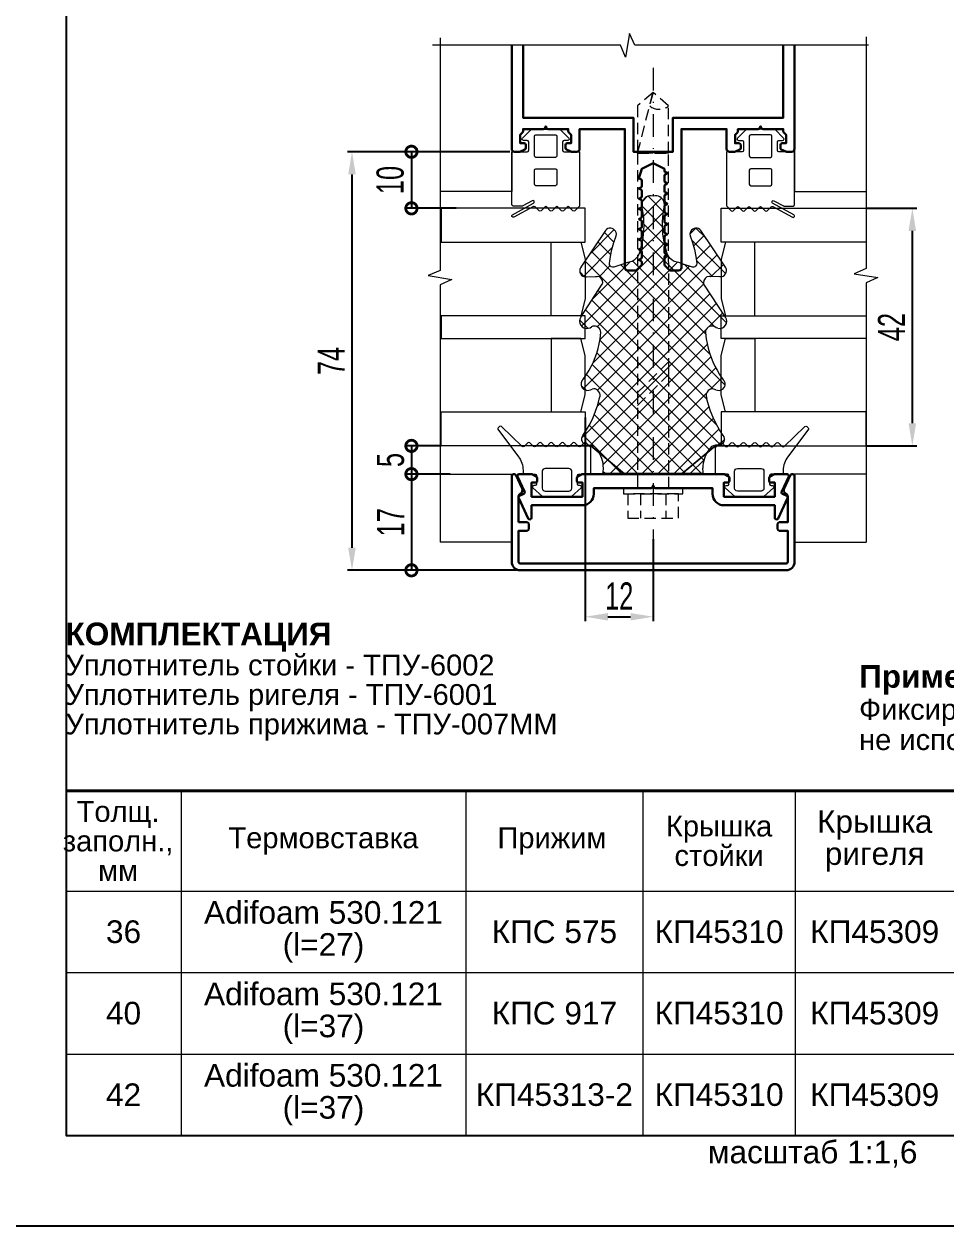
# Model space of a CAD drawing. Extents: x -37 to 8820, y -336 to 478.
# Drawn here: x 3170.4 to 3272.2, y 0 to 132.8 of the extents above; entities that cross this region are included whole.
import ezdxf

# ---------------------------------------------------------------- set-up
doc = ezdxf.new("R2010")
doc.units = 0
doc.header["$LTSCALE"] = 5
doc.linetypes.add('DASHDOT', pattern=[1, 0.5, -0.25, 0, -0.25])
doc.linetypes.add('HIDDEN', pattern=[0.375, 0.25, -0.125])
doc.layers.get('0').update_dxf_attribs({"linetype": 'CONTINUOUS', "lineweight": 30})
doc.layers.get('DEFPOINTS').update_dxf_attribs({"linetype": 'CONTINUOUS'})
for name, color, linetype, lineweight in [('1', 6, 'DASHDOT', 13), ('2', 3, 'HIDDEN', 13), ('Dimentions', 5, 'CONTINUOUS', 15), ('Glass', 5, 'CONTINUOUS', 20), ('Герлен', 7, 'CONTINUOUS', 60), ('Зигзаг', 1, 'CONTINUOUS', 15), ('Конструкции', 252, 'CONTINUOUS', 20), ('Рамки', 1, 'CONTINUOUS', 15), ('Текстовый', 7, 'CONTINUOUS', 9), ('Уплотнители', 1, 'CONTINUOUS', 20), ('Штриховка', 1, 'CONTINUOUS', 5)]:
    doc.layers.add(name, color=color, linetype=linetype, lineweight=lineweight)
doc.layers.add('Скрытые', color=14, linetype='CONTINUOUS', plot=False)
doc.styles.add('3', font='RUSS.SHX', dxfattribs={"width": 0.7, "height": 3})
doc.styles.add('Каталожный', font='arial.ttf', dxfattribs={"height": 2.5})
doc.dimstyles.new('MX1_6', dxfattribs={"dimtxt": 3, "dimasz": 2.5, "dimexe": 0.5, "dimexo": 0, "dimgap": 0.8, "dimtad": 1, "dimlfac": 1.6, "dimdsep": 46, "dimtxsty": '3', "dimcen": 0, "dimclrd": 256, "dimclre": 256, "dimclrt": 256, "dimaunit": 1, "dimadec": 0, "dimazin": 0, "dimtfac": 1, "dimtmove": 0, "dimatfit": 1, "dimfxl": 1, "dimtvp": 1, "dimtolj": 1, "dimtzin": 0, "dimarcsym": 0})

# ---------------------------------------------------------------- blocks, each defined once
blk = doc.blocks.new('*D1354')
at = {"layer": 'DEFPOINTS', "color": 0, "linetype": 'Continuous', "transparency": 16777216}
for p in [(3263.42, 112.45), (3263.42, 86.2), (3268.52, 86.2)]:
    blk.add_point(p, dxfattribs=at)
at = {"layer": 'Dimentions', "linetype": 'Continuous', "lineweight": -2, "transparency": 16777216}
for p, q in [((3263.42, 112.45), (3269.02, 112.45)), ((3268.52, 109.95), (3268.52, 88.7)), ((3263.42, 86.2), (3269.02, 86.2))]:
    blk.add_line(p, q, dxfattribs=at)
at = {"layer": 'Dimentions', "linetype": 'Continuous', "transparency": 16777216}
for points in [[(3268.1, 109.95), (3268.94, 109.95), (3268.52, 112.45)], [(3268.1, 88.7), (3268.94, 88.7), (3268.52, 86.2)]]:
    blk.add_solid(points, dxfattribs=at)
at = {"layer": 'Dimentions', "linetype": 'Continuous', "transparency": 16777216, "insert": (3266.22, 99.33), "char_height": 3, "attachment_point": 5, "rotation": 90, "style": '3'}
blk.add_mtext('\\A1;42', dxfattribs=at)
blk = doc.blocks.new('_DotSmall')
at = {"color": 0, "linetype": 'ByBlock', "const_width": 0.5}
blk.add_lwpolyline([(-0.0625, 0, 1), (0.0625, 0, 1)], format="xyb", close=True, dxfattribs=at)
blk = doc.blocks.new('*D1355')
at = {"layer": 'DEFPOINTS', "color": 0, "linetype": 'Continuous', "transparency": 16777216}
for p in [(3216.46, 86.2), (3213.17, 83.08), (3217.45, 83.08)]:
    blk.add_point(p, dxfattribs=at)
at = {"layer": 'Dimentions', "linetype": 'Continuous', "lineweight": -2, "transparency": 16777216}
for p, q in [((3216.46, 86.2), (3212.67, 86.2)), ((3213.17, 86.2), (3213.17, 83.08)), ((3217.45, 83.08), (3212.67, 83.08))]:
    blk.add_line(p, q, dxfattribs=at)
at = {"layer": 'Dimentions', "linetype": 'Continuous', "lineweight": -2, "transparency": 16777216, "xscale": 2.5, "yscale": 2.5, "zscale": 2.5}
for p, rotation in [((3213.17, 86.2), 90), ((3213.17, 83.08), 270)]:
    blk.add_blockref('_DotSmall', p, dxfattribs=dict(at, rotation=rotation))
at = {"layer": 'Dimentions', "linetype": 'Continuous', "transparency": 16777216, "insert": (3210.87, 84.64), "char_height": 3, "attachment_point": 5, "rotation": 90, "style": '3'}
blk.add_mtext('\\A1;5', dxfattribs=at)
blk = doc.blocks.new('*D1356')
at = {"layer": 'DEFPOINTS', "color": 0, "linetype": 'Continuous', "transparency": 16777216}
for p in [(3217.45, 83.08), (3213.17, 72.45), (3226.13, 72.45)]:
    blk.add_point(p, dxfattribs=at)
at = {"layer": 'Dimentions', "linetype": 'Continuous', "lineweight": -2, "transparency": 16777216}
for p, q in [((3217.45, 83.08), (3212.67, 83.08)), ((3213.17, 83.08), (3213.17, 72.45)), ((3226.13, 72.45), (3212.67, 72.45))]:
    blk.add_line(p, q, dxfattribs=at)
at = {"layer": 'Dimentions', "linetype": 'Continuous', "lineweight": -2, "transparency": 16777216, "xscale": 2.5, "yscale": 2.5, "zscale": 2.5}
for p, rotation in [((3213.17, 83.08), 90), ((3213.17, 72.45), 270)]:
    blk.add_blockref('_DotSmall', p, dxfattribs=dict(at, rotation=rotation))
at = {"layer": 'Dimentions', "linetype": 'Continuous', "transparency": 16777216, "insert": (3210.87, 77.76), "char_height": 3, "attachment_point": 5, "rotation": 90, "style": '3'}
blk.add_mtext('\\A1;17', dxfattribs=at)
blk = doc.blocks.new('*D1357')
at = {"layer": 'DEFPOINTS', "color": 0, "linetype": 'Continuous', "transparency": 16777216}
for p in [(3224.06, 118.7), (3213.17, 112.45), (3218.13, 112.45)]:
    blk.add_point(p, dxfattribs=at)
at = {"layer": 'Dimentions', "linetype": 'Continuous', "lineweight": -2, "transparency": 16777216}
for p, q in [((3224.06, 118.7), (3212.67, 118.7)), ((3213.17, 118.7), (3213.17, 112.45)), ((3218.13, 112.45), (3212.67, 112.45))]:
    blk.add_line(p, q, dxfattribs=at)
at = {"layer": 'Dimentions', "linetype": 'Continuous', "lineweight": -2, "transparency": 16777216, "xscale": 2.5, "yscale": 2.5, "zscale": 2.5}
for p, rotation in [((3213.17, 118.7), 90), ((3213.17, 112.45), 270)]:
    blk.add_blockref('_DotSmall', p, dxfattribs=dict(at, rotation=rotation))
at = {"layer": 'Dimentions', "linetype": 'Continuous', "transparency": 16777216, "insert": (3210.83, 115.58), "char_height": 3, "attachment_point": 5, "rotation": 90, "style": '3'}
blk.add_mtext('\\A1;10', dxfattribs=at)
blk = doc.blocks.new('*D1358')
at = {"layer": 'DEFPOINTS', "color": 0, "linetype": 'Continuous', "transparency": 16777216}
for p in [(3216.46, 118.7), (3206.6, 72.45), (3225.19, 72.45)]:
    blk.add_point(p, dxfattribs=at)
at = {"layer": 'Dimentions', "linetype": 'Continuous', "lineweight": -2, "transparency": 16777216}
for p, q in [((3216.46, 118.7), (3206.1, 118.7)), ((3206.6, 116.2), (3206.6, 74.95)), ((3225.19, 72.45), (3206.1, 72.45))]:
    blk.add_line(p, q, dxfattribs=at)
at = {"layer": 'Dimentions', "linetype": 'Continuous', "transparency": 16777216}
for points in [[(3206.18, 116.2), (3207.02, 116.2), (3206.6, 118.7)], [(3206.18, 74.95), (3207.02, 74.95), (3206.6, 72.45)]]:
    blk.add_solid(points, dxfattribs=at)
at = {"layer": 'Dimentions', "linetype": 'Continuous', "transparency": 16777216, "insert": (3204.3, 95.58), "char_height": 3, "attachment_point": 5, "rotation": 90, "style": '3'}
blk.add_mtext('\\A1;74', dxfattribs=at)
blk = doc.blocks.new('*D1365')
at = {"layer": 'DEFPOINTS', "color": 0, "linetype": 'Continuous', "transparency": 16777216}
for p in [(3232.38, 89.33), (3239.88, 75.89), (3239.88, 67.32)]:
    blk.add_point(p, dxfattribs=at)
at = {"layer": 'Dimentions', "linetype": 'Continuous', "lineweight": -2, "transparency": 16777216}
for p, q in [((3232.38, 89.33), (3232.38, 66.82)), ((3239.88, 75.89), (3239.88, 66.82)), ((3234.88, 67.32), (3237.38, 67.32))]:
    blk.add_line(p, q, dxfattribs=at)
at = {"layer": 'Dimentions', "linetype": 'Continuous', "transparency": 16777216}
for points in [[(3234.88, 67.73), (3234.88, 66.9), (3232.38, 67.32)], [(3237.38, 67.73), (3237.38, 66.9), (3239.88, 67.32)]]:
    blk.add_solid(points, dxfattribs=at)
at = {"layer": 'Dimentions', "linetype": 'Continuous', "transparency": 16777216, "insert": (3236.13, 69.62), "char_height": 3, "attachment_point": 5, "style": '3'}
blk.add_mtext('\\A1;12', dxfattribs=at)
blk = doc.blocks.new('6')
at = {"layer": 'Уплотнители'}
blk.add_line((4.14, 15.94), (4.14, 4.85), dxfattribs=at)
for points in [[(7.25, 17.55), (7.25, 17.56), (7.25, 17.48), (7.24, 17.26), (7.17, 17.05), (7.09, 16.86), (6.75, 16.57)], [(7.25, 17.48), (7.25, 17.47)], [(8.16, 18.24), (8.31, 18.16), (8.95, 17.74), (9.6, 17.36), (10.28, 17.03), (10.99, 16.75), (11.71, 16.5), (12.45, 16.31), (12.64, 16.26)], [(13.3, 17.5), (13.37, 17.33), (13.44, 17.14)], [(14.34, 18.26), (14.47, 18.15), (15.06, 17.74)], [(20.15, 17.56), (20.22, 17.37), (20.31, 17.22)], [(21.4, 18.38), (25.03, 16.01), (25.19, 15.97)], [(25.85, 17.96), (25.83, 17.77), (25.87, 16.75), (25.89, 16.58)], [(25.83, 17.77), (25.83, 17.75)], [(31.07, 15.55), (30.96, 15.67), (27, 18.3)], [(18.98, 16.26), (19.68, 16.19), (19.86, 16.2)], [(25.03, 16.01), (25.03, 16)], [(25.87, 16.75), (25.87, 16.73)], [(4.14, 15.94), (4.25, 15.92), (4.69, 15.89)], [(34.8, 10.16), (34.77, 10.39), (34.8, 10.63)], [(34.77, 10.39), (34.77, 10.38)], [(27.55, 8.08), (27.55, 8.07)], [(27.23, 7.06), (27.23, 7.05)], [(26.89, 6.06), (26.89, 6.04)], [(4.14, 4.85), (4.25, 4.87), (4.69, 4.9)], [(7.25, 3.21), (7.25, 3.23), (7.25, 3.31), (7.24, 3.52), (7.17, 3.74), (7.09, 3.93), (6.75, 4.22)], [(8.16, 2.55), (8.31, 2.64), (8.95, 3.05), (9.6, 3.43), (10.28, 3.76), (10.99, 4.04), (11.71, 4.29), (12.45, 4.48)], [(19.86, 4.59), (19.68, 4.61), (18.98, 4.53)], [(21.4, 2.41), (25.03, 4.78), (25.19, 4.82)], [(25.85, 2.83), (25.83, 3.02), (25.87, 4.04), (25.89, 4.22)], [(25.87, 4.04), (25.87, 4.03)], [(27, 2.49), (30.96, 5.12), (31.07, 5.24)], [(7.25, 3.31), (7.25, 3.29)], [(13.37, 3.46), (13.37, 3.47), (13.3, 3.29)], [(15.06, 3.05), (14.47, 2.64), (14.34, 2.53)], [(20.15, 3.23), (20.22, 3.42), (20.31, 3.57)], [(25.83, 3.02), (25.83, 3.01)]]:
    blk.add_lwpolyline(points, dxfattribs=at)
for points in [[(34.01, 11.63), (33.78, 11.66), (33.55, 11.63), (32.83, 11.52, -0.091156), (29.23, 11.71), (28.54, 11.9), (28.3, 11.99), (28.06, 12.12), (27.86, 12.29), (27.68, 12.48), (27.55, 12.71), (27.41, 13.22), (27.23, 13.73), (26.89, 14.73), (26.91, 14.88), (26.96, 15.02), (27.04, 15.13), (27.18, 15.2), (27.32, 15.22), (28.09, 15.11), (28.87, 14.95), (29.63, 14.75), (30.38, 14.49), (30.54, 14.46), (30.72, 14.49)], [(30.72, 6.3), (30.54, 6.33), (30.38, 6.3), (29.63, 6.04), (28.87, 5.84), (28.09, 5.67), (27.32, 5.57), (27.18, 5.59), (27.04, 5.66), (26.96, 5.78), (26.91, 5.91), (26.89, 6.06), (27.23, 7.06), (27.41, 7.57), (27.55, 8.08), (27.68, 8.31), (27.86, 8.5), (28.06, 8.67), (28.3, 8.8), (28.54, 8.88), (29.23, 9.08, -0.091156), (32.83, 9.27), (33.55, 9.16), (33.78, 9.13), (34.01, 9.16)]]:
    blk.add_lwpolyline(points, format="xyb", dxfattribs=at)
blk.add_arc((12.73, 3.81), 0.725, 331.9967, 113.1643, dxfattribs=at)
for points in [[(21.4, 18.38), (20.8, 18.83), (19.98, 18.25), (20.15, 17.56)], [(27, 18.3), (26.59, 18.7), (25.97, 18.51), (25.85, 17.96)], [(8.16, 18.24), (7.71, 18.46), (7.17, 18.06), (7.25, 17.56)], [(14.34, 18.26), (13.77, 18.56), (13.2, 18.12), (13.3, 17.5)], [(15.06, 17.74), (16.32, 16.93), (17.5, 16.51), (18.98, 16.26)], [(4.69, 15.89), (5.41, 15.88), (6.18, 16.13), (6.75, 16.57)], [(12.64, 16.26), (13.11, 16.19), (13.59, 16.67), (13.44, 17.14)], [(19.86, 16.2), (20.31, 16.33), (20.53, 16.81), (20.31, 17.22)], [(25.19, 15.97), (25.54, 15.94), (25.89, 16.23), (25.89, 16.58)], [(30.72, 14.49), (31.17, 14.59), (31.4, 15.2), (31.07, 15.55)], [(34.8, 10.63), (34.81, 11.08), (34.45, 11.55), (34.01, 11.63)], [(34.01, 9.16), (34.48, 9.29), (34.79, 9.66), (34.8, 10.16)], [(31.07, 5.24), (31.4, 5.59), (31.17, 6.2), (30.72, 6.3)], [(6.75, 4.22), (6.18, 4.66), (5.41, 4.9), (4.69, 4.9)], [(18.98, 4.53), (17.59, 4.3), (16.23, 3.84), (15.06, 3.05)], [(20.31, 3.57), (20.52, 3.98), (20.33, 4.45), (19.86, 4.59)], [(25.89, 4.22), (25.88, 4.56), (25.53, 4.85), (25.19, 4.82)], [(7.25, 3.23), (7.18, 2.72), (7.71, 2.33), (8.16, 2.55)], [(13.3, 3.29), (13.2, 2.67), (13.77, 2.23), (14.34, 2.53)], [(20.15, 3.23), (19.98, 2.53), (20.8, 1.95), (21.4, 2.41)], [(25.85, 2.83), (25.94, 2.29), (26.63, 2.1), (27, 2.49)]]:
    blk.add_open_spline(points, degree=3, dxfattribs=at)

msp = doc.modelspace()

# ---------------------------------------------------------------- hatches: boundary and pattern name
at = {"layer": 'Штриховка', "lineweight": 5}
h = msp.add_hatch(dxfattribs=at)
h.set_pattern_fill('NET', color=256, scale=10, angle=135, style=0)
h.set_pattern_definition([(135, (1044.6052, -7014.707), (-0.88388348, -0.88388348), []), (225, (1044.6052, -7014.707), (0.88388348, -0.88388348), [])])
edge = h.paths.add_edge_path()
edge.add_spline(control_points=[(3239.6474, 113.8401), (3239.1883, 113.856), (3238.7192, 113.4912), (3238.6407, 113.0511)], knot_values=[0, 0, 0, 0, 1, 1, 1, 1], degree=3, periodic=0)
edge.add_line((3238.6407, 113.0511), (3238.6135, 112.8198))
edge.add_line((3238.6135, 112.8198), (3238.6407, 112.5886))
edge.add_line((3238.6407, 112.5886), (3238.7496, 111.8676))
edge.add_arc((3228.8868, 110.5899), 9.9451, 346.547552, 367.381309, ccw=False)
edge.add_line((3238.5591, 108.2763), (3238.3687, 107.5825))
edge.add_line((3238.3687, 107.5825), (3238.287, 107.3377))
edge.add_line((3238.287, 107.3377), (3238.151, 107.1064))
edge.add_line((3238.151, 107.1064), (3237.9878, 106.9024))
edge.add_line((3237.9878, 106.9024), (3237.7973, 106.7255))
edge.add_line((3237.7973, 106.7255), (3237.5661, 106.5895))
edge.add_line((3237.5661, 106.5895), (3237.0491, 106.4534))
edge.add_line((3237.0491, 106.4534), (3236.5458, 106.2766))
edge.add_line((3236.5458, 106.2766), (3235.5392, 105.9365))
edge.add_line((3235.5392, 105.9365), (3235.3895, 105.9501))
edge.add_line((3235.3895, 105.9501), (3235.2535, 106.0045))
edge.add_line((3235.2535, 106.0045), (3235.1447, 106.0862))
edge.add_line((3235.1447, 106.0862), (3235.0766, 106.2222))
edge.add_line((3235.0766, 106.2222), (3235.0494, 106.3582))
edge.add_line((3235.0494, 106.3582), (3235.1583, 107.1336))
edge.add_line((3235.1583, 107.1336), (3235.3215, 107.909))
edge.add_line((3235.3215, 107.909), (3235.5256, 108.6708))
edge.add_line((3235.5256, 108.6708), (3235.784, 109.419))
edge.add_line((3235.784, 109.419), (3235.8112, 109.5822))
edge.add_line((3235.8112, 109.5822), (3235.784, 109.7591))
edge.add_spline(control_points=[(3235.784, 109.7591), (3235.6849, 110.2139), (3235.073, 110.4433), (3234.723, 110.1128)], knot_values=[0, 0, 0, 0, 1, 1, 1, 1], degree=3, periodic=0)
edge.add_line((3234.723, 110.1128), (3234.6005, 110.0039))
edge.add_line((3234.6005, 110.0039), (3231.9751, 106.0453))
edge.add_spline(control_points=[(3231.9751, 106.0453), (3231.5713, 105.6304), (3231.7629, 105.0104), (3232.3152, 104.8891)], knot_values=[0, 0, 0, 0, 1, 1, 1, 1], degree=3, periodic=0)
edge.add_line((3232.3152, 104.8891), (3232.5056, 104.8755))
edge.add_line((3232.5056, 104.8755), (3233.5259, 104.9163))
edge.add_line((3233.5259, 104.9163), (3233.6891, 104.9299))
edge.add_spline(control_points=[(3233.6891, 104.9299), (3234.0412, 104.9312), (3234.3314, 104.5796), (3234.3013, 104.2361)], knot_values=[0, 0, 0, 0, 1, 1, 1, 1], degree=3, periodic=0)
edge.add_line((3234.3013, 104.2361), (3234.2604, 104.0729))
edge.add_line((3234.2604, 104.0729), (3231.8935, 100.4408))
edge.add_spline(control_points=[(3231.8935, 100.4408), (3231.4389, 99.8417), (3232.0186, 99.0231), (3232.7097, 99.1892)], knot_values=[0, 0, 0, 0, 1, 1, 1, 1], degree=3, periodic=0)
edge.add_line((3232.7097, 99.1892), (3232.9001, 99.2573))
edge.add_line((3232.9001, 99.2573), (3233.0497, 99.3525))
edge.add_spline(control_points=[(3233.0497, 99.3525), (3233.4601, 99.5676), (3233.9448, 99.35), (3234.07, 98.9036)], knot_values=[0, 0, 0, 0, 1, 1, 1, 1], degree=3, periodic=0)
edge.add_line((3234.0692, 98.9144), (3234.0836, 98.7267))
edge.add_line((3234.0836, 98.7267), (3234.0156, 98.0193))
edge.add_spline(control_points=[(3234.0156, 98.0193), (3233.7648, 96.5432), (3233.3434, 95.3658), (3232.5328, 94.1016)], knot_values=[0, 0, 0, 0, 1, 1, 1, 1], degree=3, periodic=0)
edge.add_line((3232.5328, 94.1016), (3232.1247, 93.5166))
edge.add_line((3232.1247, 93.5166), (3232.0159, 93.3806))
edge.add_spline(control_points=[(3232.0159, 93.3806), (3231.7121, 92.8095), (3232.1578, 92.24), (3232.7777, 92.3467)], knot_values=[0, 0, 0, 0, 1, 1, 1, 1], degree=3, periodic=0)
edge.add_line((3232.7777, 92.3467), (3232.9409, 92.4148))
edge.add_line((3232.9409, 92.4148), (3233.1314, 92.4828))
edge.add_spline(control_points=[(3233.1314, 92.4828), (3233.6045, 92.6308), (3234.0879, 92.1472), (3234.0156, 91.6802)], knot_values=[0, 0, 0, 0, 1, 1, 1, 1], degree=3, periodic=0)
edge.add_line((3234.0195, 91.694), (3233.9612, 91.4897))
edge.add_line((3233.9612, 91.4897), (3233.7707, 90.7551))
edge.add_line((3233.7707, 90.7551), (3233.5259, 90.0342))
edge.add_line((3233.5259, 90.0342), (3233.2402, 89.3268))
edge.add_line((3233.2402, 89.3268), (3232.9137, 88.6466))
edge.add_line((3232.9137, 88.6466), (3232.5328, 87.9937))
edge.add_line((3232.5328, 87.9937), (3232.1111, 87.3543))
edge.add_line((3232.1111, 87.3543), (3232.0295, 87.2047))
edge.add_spline(control_points=[(3232.0295, 87.2047), (3231.8114, 86.7519), (3232.2115, 86.2161), (3232.7097, 86.2932)], knot_values=[0, 0, 0, 0, 1, 1, 1, 1], degree=3, periodic=0)
edge.add_line((3232.7097, 86.2932), (3232.7233, 86.2932))
edge.add_line((3232.7233, 86.2932), (3232.7913, 86.2932))
edge.add_line((3232.7913, 86.2932), (3233.0089, 86.2796))
edge.add_line((3233.0089, 86.2796), (3233.2266, 86.2116))
edge.add_line((3233.2266, 86.2116), (3233.417, 86.13))
edge.add_line((3233.417, 86.13), (3233.7027, 85.7899))
edge.add_spline(control_points=[(3233.7027, 85.7899), (3234.1437, 85.2258), (3234.3883, 84.4497), (3234.3829, 83.7358)], knot_values=[0, 0, 0, 0, 1, 1, 1, 1], degree=3, periodic=0)
edge.add_line((3234.3829, 83.7358), (3234.3557, 83.2869))
edge.add_line((3234.3557, 83.2869), (3234.3365, 83.1781))
edge.add_line((3234.3365, 83.1781), (3245.4208, 83.1781))
edge.add_line((3245.4208, 83.1781), (3245.4016, 83.2869))
edge.add_line((3245.4016, 83.2869), (3245.3744, 83.7358))
edge.add_spline(control_points=[(3245.3744, 83.7358), (3245.369, 84.4497), (3245.6136, 85.226), (3246.0546, 85.7899)], knot_values=[0, 0, 0, 0, 1, 1, 1, 1], degree=3, periodic=0)
edge.add_line((3246.0469, 85.7808), (3246.3403, 86.13))
edge.add_line((3246.3403, 86.13), (3246.5307, 86.2116))
edge.add_line((3246.5307, 86.2116), (3246.7484, 86.2796))
edge.add_line((3246.7484, 86.2796), (3246.966, 86.2932))
edge.add_line((3246.966, 86.2932), (3246.9796, 86.2932))
edge.add_line((3246.9796, 86.2932), (3247.0476, 86.2932))
edge.add_spline(control_points=[(3247.0476, 86.2932), (3247.5512, 86.2205), (3247.9439, 86.7501), (3247.7278, 87.2047)], knot_values=[0, 0, 0, 0, 1, 1, 1, 1], degree=3, periodic=0)
edge.add_line((3247.7278, 87.2047), (3247.6326, 87.3543))
edge.add_line((3247.6326, 87.3543), (3247.2245, 87.9937))
edge.add_line((3247.2245, 87.9937), (3246.8436, 88.6466))
edge.add_line((3246.8436, 88.6466), (3246.5171, 89.3268))
edge.add_line((3246.5171, 89.3268), (3246.2314, 90.0342))
edge.add_line((3246.2314, 90.0342), (3245.9866, 90.7551))
edge.add_line((3245.9866, 90.7551), (3245.7961, 91.4897))
edge.add_arc((3246.4625, 91.7748), 0.7248, 61.996669, 203.164313, ccw=False)
edge.add_line((3246.8028, 92.4148), (3246.9796, 92.3467))
edge.add_spline(control_points=[(3246.9796, 92.3467), (3247.5995, 92.24), (3248.0452, 92.8095), (3247.7414, 93.3806)], knot_values=[0, 0, 0, 0, 1, 1, 1, 1], degree=3, periodic=0)
edge.add_line((3247.7414, 93.3806), (3247.6326, 93.5166))
edge.add_line((3247.6326, 93.5166), (3247.2245, 94.1016))
edge.add_spline(control_points=[(3247.2245, 94.1016), (3246.4346, 95.276), (3245.9732, 96.6302), (3245.7417, 98.0193)], knot_values=[0, 0, 0, 0, 1, 1, 1, 1], degree=3, periodic=0)
edge.add_line((3245.7417, 98.0193), (3245.6601, 98.7267))
edge.add_line((3245.6601, 98.7267), (3245.6873, 98.9036))
edge.add_spline(control_points=[(3245.6873, 98.9036), (3245.8231, 99.3679), (3246.2904, 99.5611), (3246.7075, 99.3525)], knot_values=[0, 0, 0, 0, 1, 1, 1, 1], degree=3, periodic=0)
edge.add_line((3246.6946, 99.3607), (3246.8572, 99.2573))
edge.add_line((3246.8572, 99.2573), (3247.0476, 99.1892))
edge.add_spline(control_points=[(3247.0476, 99.1892), (3247.7387, 99.0231), (3248.3184, 99.8417), (3247.8638, 100.4408)], knot_values=[0, 0, 0, 0, 1, 1, 1, 1], degree=3, periodic=0)
edge.add_line((3247.8638, 100.4408), (3245.4968, 104.0729))
edge.add_line((3245.4968, 104.0729), (3245.456, 104.2361))
edge.add_spline(control_points=[(3245.456, 104.2361), (3245.4263, 104.5753), (3245.7084, 104.9217), (3246.0546, 104.9299)], knot_values=[0, 0, 0, 0, 1, 1, 1, 1], degree=3, periodic=0)
edge.add_line((3246.0368, 104.9312), (3246.2314, 104.9163))
edge.add_line((3246.2314, 104.9163), (3247.2517, 104.8755))
edge.add_line((3247.2517, 104.8755), (3247.4421, 104.8891))
edge.add_spline(control_points=[(3247.4421, 104.8891), (3247.9835, 104.982), (3248.1706, 105.6685), (3247.7822, 106.0453)], knot_values=[0, 0, 0, 0, 1, 1, 1, 1], degree=3, periodic=0)
edge.add_line((3247.7822, 106.0453), (3245.1568, 110.0039))
edge.add_line((3245.1568, 110.0039), (3245.0343, 110.1128))
edge.add_spline(control_points=[(3245.0343, 110.1128), (3244.6843, 110.4433), (3244.0723, 110.2139), (3243.9733, 109.7591)], knot_values=[0, 0, 0, 0, 1, 1, 1, 1], degree=3, periodic=0)
edge.add_line((3243.9733, 109.7591), (3243.9461, 109.5822))
edge.add_line((3243.9461, 109.5822), (3243.9733, 109.419))
edge.add_line((3243.9733, 109.419), (3244.2317, 108.6708))
edge.add_line((3244.2317, 108.6708), (3244.4358, 107.909))
edge.add_line((3244.4358, 107.909), (3244.599, 107.1336))
edge.add_line((3244.599, 107.1336), (3244.7078, 106.3582))
edge.add_line((3244.7078, 106.3582), (3244.6806, 106.2222))
edge.add_line((3244.6806, 106.2222), (3244.6126, 106.0862))
edge.add_line((3244.6126, 106.0862), (3244.4902, 106.0045))
edge.add_line((3244.4902, 106.0045), (3244.3678, 105.9501))
edge.add_line((3244.3678, 105.9501), (3244.2181, 105.9365))
edge.add_line((3244.2181, 105.9365), (3243.2115, 106.2766))
edge.add_line((3243.2115, 106.2766), (3242.7081, 106.4534))
edge.add_line((3242.7081, 106.4534), (3242.1912, 106.5895))
edge.add_line((3242.1912, 106.5895), (3241.96, 106.7255))
edge.add_line((3241.96, 106.7255), (3241.7695, 106.9024))
edge.add_line((3241.7695, 106.9024), (3241.6063, 107.1064))
edge.add_line((3241.6063, 107.1064), (3241.4702, 107.3377))
edge.add_line((3241.4702, 107.3377), (3241.3886, 107.5825))
edge.add_line((3241.3886, 107.5825), (3241.1982, 108.2763))
edge.add_arc((3250.8705, 110.5899), 9.9451, 172.618691, 193.452448, ccw=False)
edge.add_line((3241.0077, 111.8676), (3241.1166, 112.5886))
edge.add_line((3241.1166, 112.5886), (3241.1438, 112.8198))
edge.add_line((3241.1438, 112.8198), (3241.1166, 113.0511))
edge.add_spline(control_points=[(3241.1166, 113.0511), (3240.9841, 113.5263), (3240.6114, 113.8356), (3240.1099, 113.8401)], knot_values=[0, 0, 0, 0, 1, 1, 1, 1], degree=3, periodic=0)
edge.add_line((3240.1099, 113.8401), (3239.8786, 113.8129))
edge.add_line((3239.8786, 113.8129), (3239.6474, 113.8401))

# ---------------------------------------------------------------- linework, layer by layer
msp.add_lwpolyline([(3224.2536, 130.4656), (3224.2536, 119.0143, 0.41421356), (3224.5661, 118.7018), (3225.1469, 118.7018, 0.11643382), (3225.2307, 118.7216), (3225.7125, 118.9625, 0.28407904), (3225.8161, 119.1302), (3225.8161, 119.4518, 0.41421356), (3225.6286, 119.6393), (3225.1911, 119.6393), (3225.1911, 120.5768), (3225.4487, 120.8344, 0.19891237), (3225.5036, 120.967), (3225.5036, 121.2018), (3227.7315, 121.2018, 0.28407904), (3227.8992, 121.3054), (3228.0036, 121.5143), (3228.1081, 121.3054, 0.28407904), (3228.2758, 121.2018), (3230.5036, 121.2018), (3230.5036, 120.967, 0.19891237), (3230.5586, 120.8344), (3230.8161, 120.5768), (3230.8161, 119.6393), (3230.3786, 119.6393, 0.41421356), (3230.1911, 119.4518), (3230.1911, 119.1302, 0.28407904), (3230.2948, 118.9625), (3230.7766, 118.7216, 0.11643382), (3230.8604, 118.7018), (3231.4411, 118.7018, 0.41421356), (3231.7536, 119.0143), (3231.7536, 121.2018), (3236.7536, 121.2018), (3236.7536, 105.8893, 0.41421356), (3237.0661, 105.5768), (3237.926, 105.5768, 0.19891237), (3238.0586, 105.6317), (3238.5737, 106.1469, 0.19891237), (3238.6286, 106.2795), (3238.6286, 106.4922, 0.28407904), (3238.525, 106.6599), (3238.3161, 106.7643), (3238.525, 106.8687, 0.28407904), (3238.6286, 107.0364), (3238.6286, 107.6172, 0.28407904), (3238.525, 107.7849), (3238.3161, 107.8893), (3238.525, 107.9937, 0.28407904), (3238.6286, 108.1614), (3238.6286, 108.7422, 0.28407904), (3238.525, 108.9099), (3238.3161, 109.0143), (3238.525, 109.1187, 0.28407904), (3238.6286, 109.2864), (3238.6286, 109.8672, 0.28407904), (3238.525, 110.0349), (3238.3161, 110.1393), (3238.525, 110.2437, 0.28407904), (3238.6286, 110.4114), (3238.6286, 110.9922, 0.28407904), (3238.525, 111.1599), (3238.3161, 111.2643), (3238.525, 111.3687, 0.28407904), (3238.6286, 111.5364), (3238.6286, 112.1172, 0.28407904), (3238.525, 112.2849), (3238.3161, 112.3893), (3238.525, 112.4937, 0.28407904), (3238.6286, 112.6614), (3238.6286, 113.2422, 0.28407904), (3238.525, 113.4099), (3238.3161, 113.5143), (3238.525, 113.6187, 0.28407904), (3238.6286, 113.7864), (3238.6286, 114.3672, 0.28407904), (3238.525, 114.5349), (3238.3161, 114.6393), (3238.525, 114.7437, 0.28407904), (3238.6286, 114.9114), (3238.6286, 115.4922, 0.28407904), (3238.525, 115.6599), (3238.3161, 115.7643), (3238.6286, 116.8268), (3239.8786, 117.4518), (3241.1286, 116.8268), (3241.1286, 116.5989, 0.28407904), (3241.2323, 116.4312), (3241.4411, 116.3268), (3241.2323, 116.2224, 0.28407904), (3241.1286, 116.0547), (3241.1286, 115.4739, 0.28407904), (3241.2323, 115.3062), (3241.4411, 115.2018), (3241.2323, 115.0974, 0.28407904), (3241.1286, 114.9297), (3241.1286, 114.3489, 0.28407904), (3241.2323, 114.1812), (3241.4411, 114.0768), (3241.2323, 113.9724, 0.28407904), (3241.1286, 113.8047), (3241.1286, 113.2239, 0.28407904), (3241.2323, 113.0562), (3241.4411, 112.9518), (3241.2323, 112.8474, 0.28407904), (3241.1286, 112.6797), (3241.1286, 112.0989, 0.28407904), (3241.2323, 111.9312), (3241.4411, 111.8268), (3241.2323, 111.7224, 0.28407904), (3241.1286, 111.5547), (3241.1286, 110.9739, 0.28407904), (3241.2323, 110.8062), (3241.4411, 110.7018), (3241.2323, 110.5974, 0.28407904), (3241.1286, 110.4297), (3241.1286, 109.8489, 0.28407904), (3241.2323, 109.6812), (3241.4411, 109.5768), (3241.2323, 109.4724, 0.28407904), (3241.1286, 109.3047), (3241.1286, 108.7239, 0.28407904), (3241.2323, 108.5562), (3241.4411, 108.4518), (3241.2323, 108.3474, 0.28407904), (3241.1286, 108.1797), (3241.1286, 107.5989, 0.28407904), (3241.2323, 107.4312), (3241.4411, 107.3268), (3241.2323, 107.2224, 0.28407904), (3241.1286, 107.0547), (3241.1286, 106.2795, 0.19891237), (3241.1836, 106.1469), (3241.6987, 105.6317, 0.19891237), (3241.8313, 105.5768), (3242.6911, 105.5768, 0.41421356), (3243.0036, 105.8893), (3243.0036, 121.2018), (3248.0036, 121.2018), (3248.0036, 119.0143, 0.41421356), (3248.3161, 118.7018), (3248.8969, 118.7018, 0.11643382), (3248.9807, 118.7216), (3249.4625, 118.9625, 0.28407904), (3249.5661, 119.1302), (3249.5661, 119.4518, 0.41421356), (3249.3786, 119.6393), (3248.9411, 119.6393), (3248.9411, 120.5768), (3249.1987, 120.8344, 0.19891237), (3249.2536, 120.967), (3249.2536, 121.2018), (3251.4815, 121.2018, 0.28407904), (3251.6492, 121.3054), (3251.7536, 121.5143), (3251.8581, 121.3054, 0.28407904), (3252.0258, 121.2018), (3254.2536, 121.2018), (3254.2536, 120.967, 0.19891237), (3254.3086, 120.8344), (3254.5661, 120.5768), (3254.5661, 119.6393), (3254.1286, 119.6393, 0.41421356), (3253.9411, 119.4518), (3253.9411, 119.1302, 0.28407904), (3254.0448, 118.9625), (3254.5266, 118.7216, 0.11643382), (3254.6104, 118.7018), (3255.1911, 118.7018, 0.41421356), (3255.5036, 119.0143), (3255.5036, 130.4656)], format="xyb")
msp.add_lwpolyline([(3225.5036, 130.4656), (3225.5036, 122.4518), (3237.6911, 122.4518), (3237.6911, 118.7018), (3242.0661, 118.7018), (3242.0661, 122.4518), (3254.2536, 122.4518), (3254.2536, 130.4656)])
for points in [[(3225.0036, 77.7643), (3225.0036, 80.5901, -0.27973928), (3225.2056, 80.9228, 0.40155944), (3225.4002, 81.4958), (3224.7302, 82.9324, 0.80258485), (3224.2536, 82.8268), (3224.2536, 73.3893, 0.41421356), (3225.1911, 72.4518), (3254.5661, 72.4518, 0.41421356), (3255.5036, 73.3893), (3255.5036, 82.8268, 0.80258485), (3255.0271, 82.9324), (3254.3571, 81.4958, 0.40155944), (3254.5517, 80.9228, -0.27973928), (3254.7536, 80.5901), (3254.7536, 77.7643), (3253.8161, 77.7643, 0.41421356), (3253.6286, 77.5768), (3253.6286, 77.0143, 0.41421356), (3253.8161, 76.8268), (3254.7536, 76.8268), (3254.7536, 73.3893, -0.41421356), (3254.5661, 73.2018), (3225.1911, 73.2018, -0.41421356), (3225.0036, 73.3893), (3225.0036, 76.8268), (3225.9411, 76.8268, 0.41421356), (3226.1286, 77.0143), (3226.1286, 77.5768, 0.41421356), (3225.9411, 77.7643)], [(3232.1104, 83.0768, 0.11643382), (3232.0266, 83.057), (3231.5448, 82.8161, 0.28407904), (3231.4411, 82.6484), (3231.4411, 82.3268, 0.41421356), (3231.6286, 82.1393), (3232.0661, 82.1393), (3232.0661, 80.5768), (3226.4411, 80.5768), (3226.4411, 82.1393), (3226.8786, 82.1393, 0.41421356), (3227.0661, 82.3268), (3227.0661, 82.6484, 0.28407904), (3226.9625, 82.8161), (3226.4807, 83.057, 0.11643382), (3226.3969, 83.0768), (3225.0661, 83.0768, 0.54861879), (3224.8962, 82.81), (3225.6744, 81.1412, -0.41421356), (3225.5837, 80.892), (3225.1119, 80.672, 0.41421356), (3225.0212, 80.4229), (3226.0647, 78.185, 0.29147342), (3226.2347, 78.0768), (3226.2536, 78.0768, 0.41421356), (3226.4411, 78.2643), (3226.4411, 79.6393), (3232.0661, 79.6393, 0.41421356), (3233.3161, 80.8893), (3233.3161, 81.5143), (3239.6065, 81.5143, 0.28407904), (3239.7742, 81.6179), (3239.8786, 81.8268), (3239.9831, 81.6179, 0.28407904), (3240.1508, 81.5143), (3246.4411, 81.5143), (3246.4411, 80.8893, 0.41421356), (3247.6911, 79.6393), (3253.3161, 79.6393), (3253.3161, 78.2643, 0.41421356), (3253.5036, 78.0768), (3253.5226, 78.0768, 0.29147342), (3253.6926, 78.185), (3254.7361, 80.4229, 0.41421356), (3254.6454, 80.672), (3254.1736, 80.892, -0.41421356), (3254.0829, 81.1412), (3254.8611, 82.81, 0.54861879), (3254.6911, 83.0768), (3253.3604, 83.0768, 0.11643382), (3253.2766, 83.057), (3252.7948, 82.8161, 0.28407904), (3252.6911, 82.6484), (3252.6911, 82.3268, 0.41421356), (3252.8786, 82.1393), (3253.3161, 82.1393), (3253.3161, 80.5768), (3247.6911, 80.5768), (3247.6911, 82.1393), (3248.1286, 82.1393, 0.41421356), (3248.3161, 82.3268), (3248.3161, 82.6484, 0.28407904), (3248.2125, 82.8161), (3247.7307, 83.057, 0.11643382), (3247.6469, 83.0768)]]:
    msp.add_lwpolyline(points, format="xyb", close=True)
at = {"layer": '1'}
msp.add_line((3239.8786, 127.9656), (3239.8786, 71.2018), dxfattribs=at)
at = {"layer": '2'}
for p, q in [((3238.4724, 80.8893), (3238.4724, 78.2018)), ((3241.2849, 80.8893), (3241.2849, 78.2018))]:
    msp.add_line(p, q, dxfattribs=at)
msp.add_lwpolyline([(3241.5935, 118.5481), (3241.5935, 123.7731), (3239.8767, 125.266), (3238.1599, 123.7731), (3238.1599, 118.5481), (3241.5935, 118.5481)], dxfattribs=at)
msp.add_lwpolyline([(3238.1599, 118.5481), (3239.8767, 125.266), (3239.4952, 123.7731, 0.36330791), (3241.5935, 123.7731)], format="xyb", dxfattribs=at)
for points in [[(3241.5974, 81.5143), (3241.5935, 118.5481), (3239.8786, 118.5481), (3238.1599, 118.5481), (3238.1599, 81.5143)], [(3238.1599, 90.6722), (3241.5974, 94.1097), (3241.5974, 95.542), (3238.1599, 92.1045)], [(3243.1599, 80.8893), (3243.1599, 81.5143), (3236.5974, 81.5143), (3236.5974, 80.8893)], [(3242.6911, 80.8893), (3237.0661, 80.8893), (3237.0661, 78.2018), (3242.6911, 78.2018)]]:
    msp.add_lwpolyline(points, close=True, dxfattribs=at)
at = {"layer": 'Glass'}
for points in [[(3216.4639, 108.7018), (3232.3786, 108.7018), (3232.3786, 112.4518), (3216.4639, 112.4518)], [(3263.4238, 108.7018), (3247.3786, 108.7018), (3247.3786, 112.4518), (3263.4238, 112.4518)], [(3231.8762, 100.5768), (3228.6286, 100.5768), (3228.6286, 108.7018), (3231.8762, 108.7018), (3232.3786, 106.8268), (3232.3786, 102.4518)], [(3247.881, 100.5768), (3251.1286, 100.5768), (3251.1286, 108.7018), (3247.881, 108.7018), (3247.3786, 106.8268), (3247.3786, 102.4518)], [(3216.4639, 98.0768), (3232.3786, 98.0768), (3232.3786, 100.5768), (3216.4639, 100.5768)], [(3263.4238, 98.0768), (3247.3786, 98.0768), (3247.3786, 100.5768), (3263.4238, 100.5768)], [(3231.8762, 98.0768), (3228.6286, 98.0768), (3228.6286, 89.9518), (3231.8762, 89.9518), (3232.3786, 91.8268), (3232.3786, 96.2018)], [(3247.881, 98.0768), (3251.1286, 98.0768), (3251.1286, 89.9518), (3247.881, 89.9518), (3247.3786, 91.8268), (3247.3786, 96.2018)], [(3216.4639, 89.9518), (3232.3786, 89.9518), (3232.3786, 86.2018), (3216.4639, 86.2018)], [(3263.4238, 89.9518), (3247.3786, 89.9518), (3247.3786, 86.2018), (3263.4238, 86.2018)]]:
    msp.add_lwpolyline(points, close=True, dxfattribs=at)
at = {"layer": 'Герлен', "lineweight": 40}
msp.add_line((3175, 48.0868), (3340, 48.0868), dxfattribs=at)
at = {"layer": 'Герлен', "ltscale": 2, "const_width": 0.1875}
msp.add_lwpolyline([(3226.9411, 86.2018), (3233.0036, 86.2018), (3236.7536, 83.0768), (3243.0036, 83.0768), (3246.7536, 86.2018), (3252.8161, 86.2018)], dxfattribs=at)
at = {"layer": 'Зигзаг'}
for points in [[(3263.692, 130.4656), (3237.8542, 130.4656), (3237.2733, 131.7835), (3236.8377, 129.1708), (3236.2552, 130.4656), (3215.4996, 130.4656)], [(3216.3335, 131.2902), (3216.3335, 105.5986), (3215.0156, 105.0178), (3217.6283, 104.5821), (3216.3335, 103.9996), (3216.3335, 75.5768)], [(3263.4238, 131.3935), (3263.4238, 105.8057), (3262.1059, 105.2248), (3264.7186, 104.7892), (3263.4238, 104.2067), (3263.4238, 75.5768)]]:
    msp.add_lwpolyline(points, dxfattribs=at)
at = {"layer": 'Конструкции'}
for points in [[(3224.2536, 130.4656), (3224.2536, 114.3268), (3216.4639, 114.3239)], [(3255.5036, 130.4656), (3255.5036, 114.3268), (3263.4238, 114.3268)], [(3216.3335, 83.0768), (3224.2536, 83.0768), (3224.2536, 75.5768), (3216.3335, 75.5768)], [(3263.4238, 83.0768), (3255.5036, 83.0768), (3255.5036, 75.5768), (3263.4238, 75.5768)]]:
    msp.add_lwpolyline(points, dxfattribs=at)
at = {"layer": 'Рамки'}
for p, q in [((3187.7124, 48.0868), (3187.7124, 10)), ((3219.185, 48.0868), (3219.185, 10)), ((3238.7453, 48.0868), (3238.7453, 10)), ((3255.5868, 48.0868), (3255.5868, 10)), ((3175, 37), (3340, 37)), ((3175, 28), (3340, 28)), ((3175, 19), (3340, 19)), ((3175, 10), (3340, 10))]:
    msp.add_line(p, q, dxfattribs=at)
at = {"layer": 'Скрытые', "linetype": 'Continuous'}
for points in [[(3360, 297), (3150, 297), (3150, 0), (3360, 0)], [(3340, 10), (3340, 287), (3175, 287), (3175, 10)]]:
    msp.add_lwpolyline(points, close=True, dxfattribs=at)
at = {"layer": 'Уплотнители'}
for points in [[(3226.5229, 113.2876), (3225.4778, 112.7207, -0.12491271), (3225.4033, 112.7018), (3224.4099, 112.7018, -0.41421356), (3224.2536, 112.858), (3224.2536, 118.7018), (3225.9724, 118.7018, 0.41421356), (3226.1286, 118.858), (3226.1286, 119.7955, 0.41421356), (3225.9724, 119.9518), (3225.5661, 119.9518, -0.66858666), (3225.4558, 120.2186), (3226.3954, 121.1561, -0.19861919), (3226.5058, 121.2018), (3229.5015, 121.2018, -0.19861919), (3229.6119, 121.1561), (3230.5515, 120.2186, -0.66858666), (3230.4411, 119.9518), (3230.0349, 119.9518, 0.41421356), (3229.8786, 119.7955), (3229.8786, 118.858, 0.41421356), (3230.0349, 118.7018), (3231.7536, 118.7018), (3231.7536, 112.7665, -0.19891237), (3231.7079, 112.656), (3231.2391, 112.1873, -0.41421356), (3231.0182, 112.1873), (3230.6141, 112.5913, 0.41421356), (3230.3932, 112.5913), (3229.9891, 112.1873, -0.41421356), (3229.7682, 112.1873), (3229.3641, 112.5913, 0.41421356), (3229.1432, 112.5913), (3228.7391, 112.1873, -0.41421356), (3228.5182, 112.1873), (3228.1141, 112.5913, 0.41421356), (3227.8932, 112.5913), (3227.4891, 112.1873, -0.41421356), (3227.2682, 112.1873), (3226.8361, 112.6193, 0.33207606), (3226.6511, 112.6462), (3224.4844, 111.4707, -1), (3224.3354, 111.7454), (3226.6719, 113.013, 1)], [(3253.2344, 113.2876), (3254.2795, 112.7207, 0.12491271), (3254.354, 112.7018), (3255.3474, 112.7018, 0.41421356), (3255.5036, 112.858), (3255.5036, 118.7018), (3253.7849, 118.7018, -0.41421356), (3253.6286, 118.858), (3253.6286, 119.7955, -0.41421356), (3253.7849, 119.9518), (3254.1911, 119.9518, 0.66858666), (3254.3015, 120.2186), (3253.3619, 121.1561, 0.19861919), (3253.2515, 121.2018), (3250.2558, 121.2018, 0.19861919), (3250.1454, 121.1561), (3249.2058, 120.2186, 0.66858666), (3249.3161, 119.9518), (3249.7224, 119.9518, -0.41421356), (3249.8786, 119.7955), (3249.8786, 118.858, -0.41421356), (3249.7224, 118.7018), (3248.0036, 118.7018), (3248.0036, 112.7665, 0.19891237), (3248.0494, 112.656), (3248.5182, 112.1873, 0.41421356), (3248.7391, 112.1873), (3249.1432, 112.5913, -0.41421356), (3249.3641, 112.5913), (3249.7682, 112.1873, 0.41421356), (3249.9891, 112.1873), (3250.3932, 112.5913, -0.41421356), (3250.6141, 112.5913), (3251.0182, 112.1873, 0.41421356), (3251.2391, 112.1873), (3251.6432, 112.5913, -0.41421356), (3251.8641, 112.5913), (3252.2682, 112.1873, 0.41421356), (3252.4891, 112.1873), (3252.9212, 112.6193, -0.33207606), (3253.1062, 112.6462), (3255.2729, 111.4707, 1), (3255.4219, 111.7454), (3253.0854, 113.013, -1)], [(3226.9099, 120.5768), (3229.0974, 120.5768, -0.41421356), (3229.2536, 120.4205), (3229.2536, 118.233, -0.41421356), (3229.0974, 118.0768), (3226.9099, 118.0768, -0.41421356), (3226.7536, 118.233), (3226.7536, 120.4205, -0.41421356)], [(3252.8474, 120.5768), (3250.6599, 120.5768, 0.41421356), (3250.5036, 120.4205), (3250.5036, 118.233, 0.41421356), (3250.6599, 118.0768), (3252.8474, 118.0768, 0.41421356), (3253.0036, 118.233), (3253.0036, 120.4205, 0.41421356)], [(3226.9099, 116.8268), (3229.0974, 116.8268, -0.41421356), (3229.2536, 116.6705), (3229.2536, 115.108, -0.41421356), (3229.0974, 114.9518), (3226.9099, 114.9518, -0.41421356), (3226.7536, 115.108), (3226.7536, 116.6705, -0.41421356)], [(3252.8474, 116.8268), (3250.6599, 116.8268, 0.41421356), (3250.5036, 116.6705), (3250.5036, 115.108, 0.41421356), (3250.6599, 114.9518), (3252.8474, 114.9518, 0.41421356), (3253.0036, 115.108), (3253.0036, 116.6705, 0.41421356)], [(3231.6599, 81.8268, -0.41421356), (3231.5036, 81.983), (3231.5036, 82.9205, -0.41421356), (3231.6599, 83.0768), (3233.0036, 83.0768), (3233.0036, 85.9647, 0.19891237), (3232.967, 86.0531), (3232.4891, 86.531, 0.41421356), (3232.2682, 86.531), (3231.8641, 86.127, -0.41421356), (3231.6432, 86.127), (3231.2391, 86.531, 0.41421356), (3231.0182, 86.531), (3230.6141, 86.127, -0.41421356), (3230.3932, 86.127), (3229.9891, 86.531, 0.41421356), (3229.7682, 86.531), (3229.3641, 86.127, -0.41421356), (3229.1432, 86.127), (3228.7391, 86.531, 0.41421356), (3228.5182, 86.531), (3228.1141, 86.127, -0.41421356), (3227.8932, 86.127), (3227.4891, 86.531, 0.41421356), (3227.2682, 86.531), (3226.8641, 86.127, -0.41421356), (3226.6432, 86.127), (3226.2391, 86.531, 0.41421356), (3226.0182, 86.531), (3225.6141, 86.127, -0.41421356), (3225.3932, 86.127), (3223.1141, 88.3413, 0.41421356), (3222.8932, 88.3413), (3222.7618, 88.21, 0.29253821), (3222.7257, 88.0455), (3225.0065, 84.9923, -0.16178775), (3225.5036, 83.4961), (3225.5036, 83.0768), (3226.8474, 83.0768, -0.41421356), (3227.0036, 82.9205), (3227.0036, 81.983, -0.41421356), (3226.8474, 81.8268), (3226.6911, 81.8268, 0.66858666), (3226.5808, 81.5599), (3227.6454, 80.6224, 0.19861919), (3227.7558, 80.5768), (3230.7515, 80.5768, 0.19861919), (3230.8619, 80.6224), (3231.9265, 81.5599, 0.66858666), (3231.8161, 81.8268)], [(3248.0974, 81.8268, 0.41421356), (3248.2536, 81.983), (3248.2536, 82.9205, 0.41421356), (3248.0974, 83.0768), (3246.7536, 83.0768), (3246.7536, 85.9647, -0.19891237), (3246.7903, 86.0531), (3247.2682, 86.531, -0.41421356), (3247.4891, 86.531), (3247.8932, 86.127, 0.41421356), (3248.1141, 86.127), (3248.5182, 86.531, -0.41421356), (3248.7391, 86.531), (3249.1432, 86.127, 0.41421356), (3249.3641, 86.127), (3249.7682, 86.531, -0.41421356), (3249.9891, 86.531), (3250.3932, 86.127, 0.41421356), (3250.6141, 86.127), (3251.0182, 86.531, -0.41421356), (3251.2391, 86.531), (3251.6432, 86.127, 0.41421356), (3251.8641, 86.127), (3252.2682, 86.531, -0.41421356), (3252.4891, 86.531), (3252.8932, 86.127, 0.41421356), (3253.1141, 86.127), (3253.5182, 86.531, -0.41421356), (3253.7391, 86.531), (3254.1432, 86.127, 0.41421356), (3254.3641, 86.127), (3256.6432, 88.3413, -0.41421356), (3256.8641, 88.3413), (3256.9955, 88.21, -0.29253821), (3257.0316, 88.0455), (3254.7508, 84.9923, 0.16178775), (3254.2536, 83.4961), (3254.2536, 83.0768), (3252.9099, 83.0768, 0.41421356), (3252.7536, 82.9205), (3252.7536, 81.983, 0.41421356), (3252.9099, 81.8268), (3253.0661, 81.8268, -0.66858666), (3253.1765, 81.5599), (3252.1119, 80.6224, -0.19861919), (3252.0015, 80.5768), (3249.0058, 80.5768, -0.19861919), (3248.8954, 80.6224), (3247.8308, 81.5599, -0.66858666), (3247.9411, 81.8268)], [(3227.9411, 81.2018), (3230.5661, 81.2018, 0.41421356), (3230.8786, 81.5143), (3230.8786, 83.3893, 0.41421356), (3230.5661, 83.7018), (3227.9411, 83.7018, 0.41421356), (3227.6286, 83.3893), (3227.6286, 81.5143, 0.41421356)], [(3251.8161, 81.2018), (3249.1911, 81.2018, -0.41421356), (3248.8786, 81.5143), (3248.8786, 83.3893, -0.41421356), (3249.1911, 83.7018), (3251.8161, 83.7018, -0.41421356), (3252.1286, 83.3893), (3252.1286, 81.5143, -0.41421356)]]:
    msp.add_lwpolyline(points, format="xyb", close=True, dxfattribs=at)

# ---------------------------------------------------------------- block references
at = {"layer": 'Dimentions', "rotation": 90}
msp.add_blockref('6', (3250.2732, 79.0418), dxfattribs=at)

# ---------------------------------------------------------------- texts
at = {"layer": 'Скрытые', "linetype": 'Continuous', "insert": (3257.5, 7.9386), "char_height": 3.5, "width": 165, "attachment_point": 5, "style": 'Каталожный'}
msp.add_mtext('\\pxqc;{\\H0.71429x;масштаб 1:1,6}', dxfattribs=at)
at = {"layer": 'Текстовый', "linetype": 'Continuous', "line_spacing_factor": 0.85, "style": 'Каталожный'}
for s, insert, char_height, width, attachment_point in [('\\P\\pxql;{\\fArial|b1|i0|c204|p34;КОМПЛЕКТАЦИЯ\\P\\pi-2,l2,r-2.0333,se1.0833,t4;\\fArial|b0|i0|c204|p34;\\H0.92x;Уплотнитель стойки - ТПУ-6002\\PУплотнитель ригеля - ТПУ-6001\\PУплотнитель прижима - ТПУ-007ММ}', (3174.934, 70.2198), 2.5, 66.020014, 1), ('\\pxi-2,l2,r-2.0333,se1.0833,ql,t4;{\\fArial|b1|i0|c204|p34;Примечание:\\P\\pi0,l0,r0,s*,q*,tz;\\fArial|b0|i0|c204|p34;\\H0.92x;Фиксирующие подкладки с  термовставкой \\H1.087x;530.12\\H0.92x;1\\H0.99996x; не используются.}', (3262.635, 61.9759), 2.5, 78.949801, 1), ('Толщ.\\Pзаполн.,\\Pмм', (3180.7528, 42.5434), 2.3, 27.25, 5), ('Крышка \\Pстойки', (3247.166, 42.5434), 2.3, 16.841493, 5), ('Крышка ригеля', (3264.3666, 42.5434), 2.5, 17.559599, 5), ('Термовставка', (3203.4487, 42.5434), 2.3, 31.472537, 5), ('Прижим', (3228.6966, 42.5434), 2.3, 27.25, 5), ('Adifoam 530.121 (l=27)', (3203.4487, 32.5), 2.5, 31.472537, 5), ('36', (3181.3562, 32.5), 2.5, 12.712441, 5), ('КПС 575', (3228.9651, 32.5), 2.5, 19.560325, 5), ('КП45310', (3247.166, 32.5), 2.5, 16.841493, 5), ('КП45309', (3264.3666, 32.5), 2.5, 17.559599, 5), ('Adifoam 530.121 (l=37)', (3203.4487, 23.5), 2.5, 31.472537, 5), ('40', (3181.3562, 23.5), 2.5, 12.712441, 5), ('КПС 917', (3228.9651, 23.5), 2.5, 19.560325, 5), ('КП45310', (3247.166, 23.5), 2.5, 16.841493, 5), ('КП45309', (3264.3666, 23.5), 2.5, 17.559599, 5), ('Adifoam 530.121 (l=37)', (3203.4487, 14.5), 2.5, 31.472537, 5), ('42', (3181.3562, 14.5), 2.5, 12.712441, 5), ('КП45313-2', (3228.9651, 14.5), 2.5, 19.560325, 5), ('КП45310', (3247.166, 14.5), 2.5, 16.841493, 5), ('КП45309', (3264.3666, 14.5), 2.5, 17.559599, 5)]:
    msp.add_mtext(s, dxfattribs=dict(at, insert=insert, char_height=char_height, width=width, attachment_point=attachment_point))

# ---------------------------------------------------------------- dimensions: what is measured, and where the dimension line sits
at = {"layer": 'Dimentions', "linetype": 'Continuous'}
for base, p1, p2, picture, middle in [((3206.6002, 72.4518), (3216.4639, 118.7018), (3225.1911, 72.4518), '*D1358', (3204.3002, 95.5768)), ((3268.5208, 86.2018), (3263.4238, 112.4518), (3263.4238, 86.2018), '*D1354', (3266.2208, 99.3268))]:
    dim = msp.add_linear_dim(base=base, p1=p1, p2=p2, angle=90, dimstyle='MX1_6', dxfattribs=at)
    dim.commit()
    dim.dimension.update_dxf_attribs({"geometry": picture, "text_midpoint": middle})
for base, p1, p2, picture, middle in [((3213.1702, 112.4518), (3224.0595, 118.7018), (3218.1265, 112.4518), '*D1357', (3210.8274, 115.5768)), ((3213.1702, 83.0768), (3216.4639, 86.2018), (3217.4527, 83.0768), '*D1355', (3210.8702, 84.6393)), ((3213.1702, 72.4518), (3217.4527, 83.0768), (3226.1292, 72.4518), '*D1356', (3210.8702, 77.7643))]:
    dim = msp.add_linear_dim(base=base, p1=p1, p2=p2, angle=90, dimstyle='MX1_6', override={"dimdec": 0, "dimblk1": 'DotSmall', "dimblk2": 'DotSmall', "dimsah": 1}, dxfattribs=at)
    dim.commit()
    dim.dimension.update_dxf_attribs({"geometry": picture, "text_midpoint": middle})
dim = msp.add_linear_dim(base=(3239.8786, 67.3167), p1=(3232.3786, 89.3268), p2=(3239.8786, 75.8946), dimstyle='MX1_6', dxfattribs=at)
dim.commit()
dim.dimension.update_dxf_attribs({"geometry": '*D1365', "text_midpoint": (3236.1286, 69.6167)})

doc.saveas('drawing.dxf')
